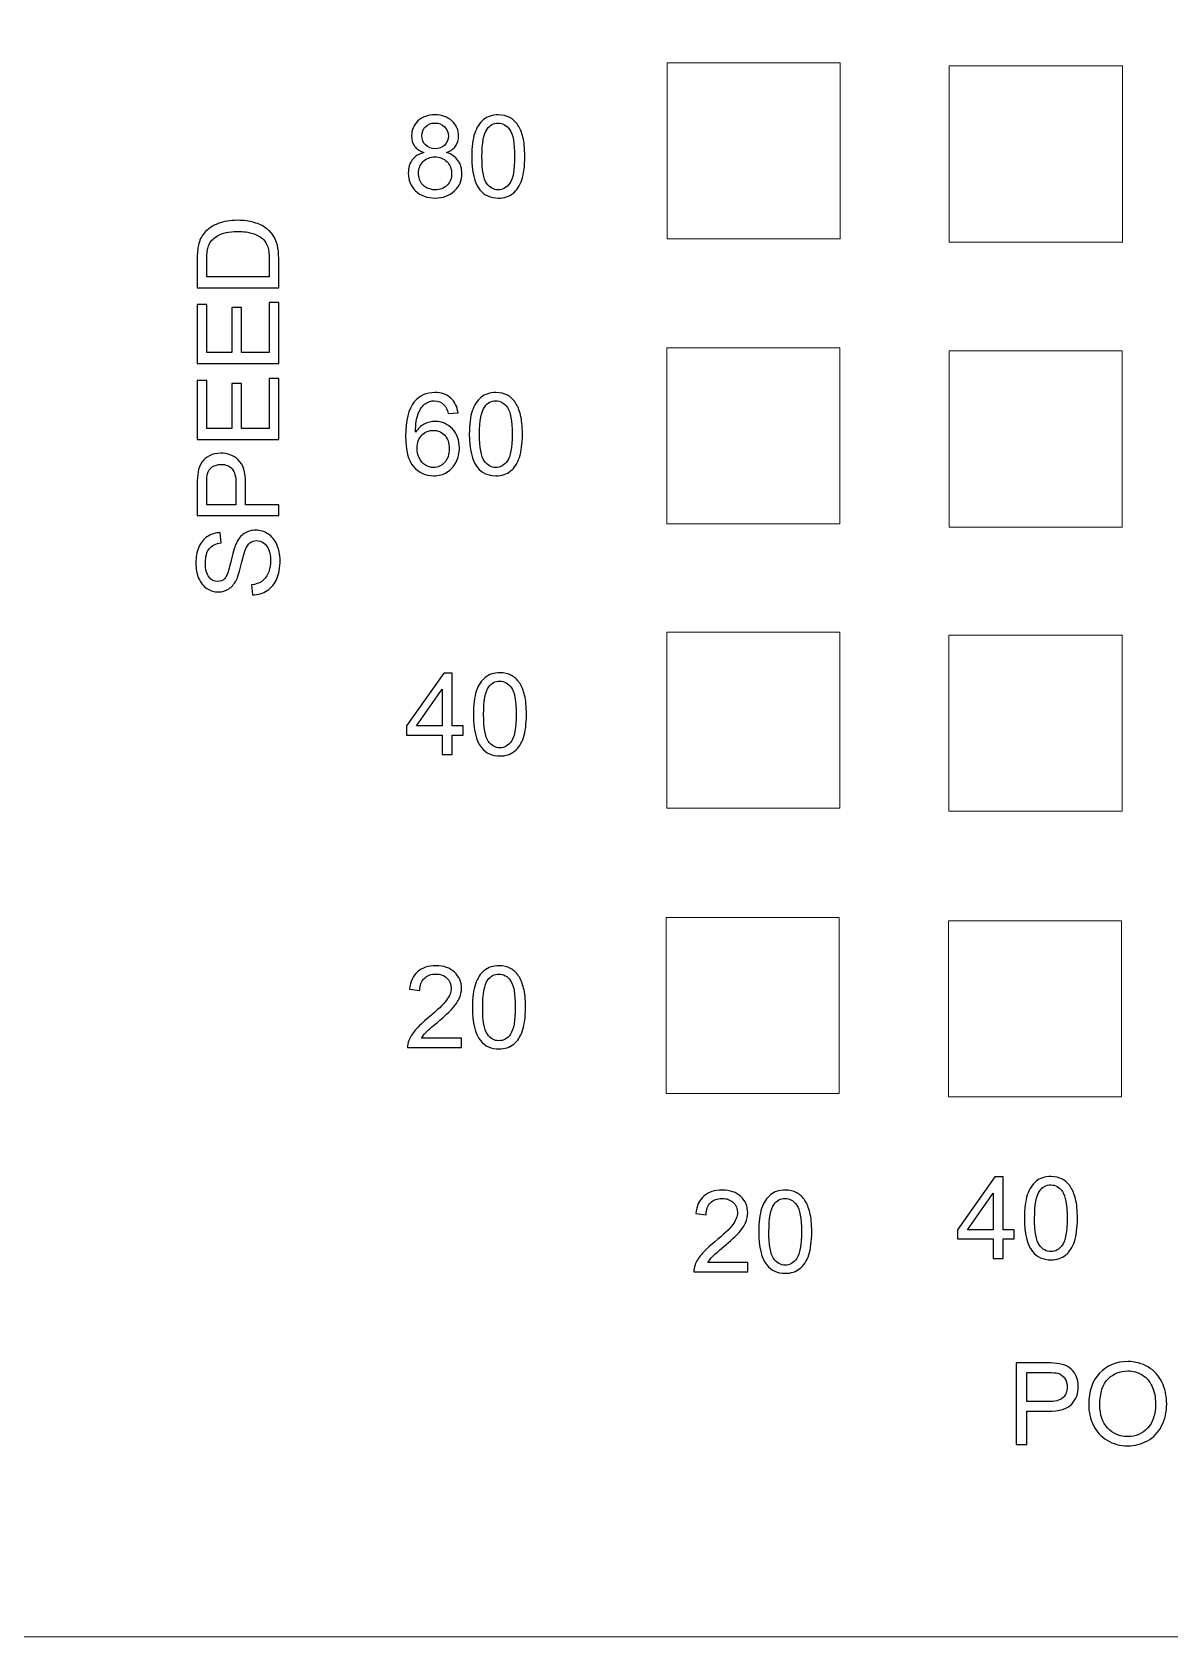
# Model space of a CAD drawing. Header units: centimetres. Extents: x -5.3 to 8.7, y 2.6 to 13.2.
# Drawn here: x 1.63 to 5.51, y 2.65 to 8.12 of the extents above; entities that cross this region are included whole.
import ezdxf

# ---------------------------------------------------------------- set-up
doc = ezdxf.new("R2010")
doc.units = ezdxf.units.CM
doc.header["$MEASUREMENT"] = 0
doc.layers.add('Layer 1', color=7, linetype='Continuous')

msp = doc.modelspace()

# ---------------------------------------------------------------- linework, layer by layer
at = {"layer": 'Layer 1', "color": 250, "lineweight": 9}
for points in [[(-5.3368, 2.64968), (8.73188, 2.64968), (8.73188, 13.15154), (-5.3368, 13.15154), (-5.3368, 2.64968)], [(3.79094, 7.41504), (4.3809, 7.41504), (4.3809, 8.01504), (3.79094, 8.01504), (3.79094, 7.41504)], [(3.79094, 7.41504), (4.3809, 7.41504), (4.3809, 8.01504), (3.79094, 8.01504), (3.79094, 7.41504)], [(4.75323, 7.40454), (5.34319, 7.40454), (5.34319, 8.00454), (4.75323, 8.00454), (4.75323, 7.40454)], [(3.79051, 6.44352), (4.38047, 6.44352), (4.38047, 7.04352), (3.79051, 7.04352), (3.79051, 6.44352)], [(3.79051, 6.44352), (4.38047, 6.44352), (4.38047, 7.04352), (3.79051, 7.04352), (3.79051, 6.44352)], [(4.7528, 6.43302), (5.34276, 6.43302), (5.34276, 7.03302), (4.7528, 7.03302), (4.7528, 6.43302)], [(3.7898, 5.47444), (4.37976, 5.47444), (4.37976, 6.07444), (3.7898, 6.07444), (3.7898, 5.47444)], [(3.7898, 5.47444), (4.37976, 5.47444), (4.37976, 6.07444), (3.7898, 6.07444), (3.7898, 5.47444)], [(4.75209, 5.46394), (5.34205, 5.46394), (5.34205, 6.06394), (4.75209, 6.06394), (4.75209, 5.46394)], [(3.78782, 4.50151), (4.37778, 4.50151), (4.37778, 5.10151), (3.78782, 5.10151), (3.78782, 4.50151)], [(3.78782, 4.50151), (4.37778, 4.50151), (4.37778, 5.10151), (3.78782, 5.10151), (3.78782, 4.50151)], [(4.75011, 4.49101), (5.34007, 4.49101), (5.34007, 5.09101), (4.75011, 5.09101), (4.75011, 4.49101)]]:
    msp.add_lwpolyline(points, close=True, dxfattribs=at)
at = {"layer": 'Layer 1', "color": 250}
for points, knots in [([(2.96188, 7.70956), (2.94772, 7.71474), (2.93724, 7.72217), (2.93038, 7.73175), (2.92359, 7.74138), (2.92016, 7.7529), (2.92016, 7.76628), (2.92016, 7.78653), (2.92741, 7.80347), (2.9419, 7.81725), (2.95645, 7.83102), (2.97572, 7.83795), (2.99985, 7.83795), (3.02403, 7.83795), (3.04357, 7.8309), (3.05831, 7.8168), (3.07306, 7.8027), (3.08043, 7.78556), (3.08043, 7.76531), (3.08043, 7.75244), (3.07707, 7.74119), (3.07034, 7.73168), (3.06362, 7.72211), (3.0534, 7.71474), (3.03962, 7.70956), (3.05663, 7.704), (3.0695, 7.69507), (3.07836, 7.68266), (3.08722, 7.6703), (3.09169, 7.65556), (3.09169, 7.63835), (3.09169, 7.61462), (3.08328, 7.5947), (3.06653, 7.57853), (3.04971, 7.56236), (3.02766, 7.55427), (3.0003, 7.55427), (2.97294, 7.55427), (2.95089, 7.56236), (2.93407, 7.57859), (2.91732, 7.59483), (2.90891, 7.61507), (2.90891, 7.63932), (2.90891, 7.65737), (2.9135, 7.6725), (2.92269, 7.68466), (2.93187, 7.69689), (2.94494, 7.70516), (2.96188, 7.70956)], [0, 0, 0, 0, 0.0625, 0.0625, 0.0625, 0.125, 0.125, 0.125, 0.1875, 0.1875, 0.1875, 0.25, 0.25, 0.25, 0.3125, 0.3125, 0.3125, 0.375, 0.375, 0.375, 0.4375, 0.4375, 0.4375, 0.5, 0.5, 0.5, 0.5625, 0.5625, 0.5625, 0.625, 0.625, 0.625, 0.6875, 0.6875, 0.6875, 0.75, 0.75, 0.75, 0.8125, 0.8125, 0.8125, 0.875, 0.875, 0.875, 0.9375, 0.9375, 0.9375, 1, 1, 1, 1]), ([(3.12513, 7.69604), (3.12513, 7.72884), (3.12849, 7.75535), (3.13522, 7.7754), (3.14201, 7.79552), (3.15203, 7.81097), (3.16536, 7.82178), (3.17862, 7.83258), (3.19537, 7.83795), (3.21555, 7.83795), (3.23042, 7.83795), (3.24349, 7.83497), (3.25481, 7.82896), (3.26606, 7.82294), (3.27537, 7.81427), (3.28262, 7.80296), (3.28986, 7.7917), (3.29555, 7.77793), (3.29969, 7.76169), (3.30389, 7.74546), (3.30596, 7.72353), (3.30596, 7.69604), (3.30596, 7.66345), (3.3026, 7.63706), (3.29594, 7.61701), (3.28928, 7.5969), (3.27925, 7.58144), (3.26593, 7.57057), (3.25267, 7.55971), (3.23585, 7.55427), (3.21555, 7.55427), (3.18884, 7.55427), (3.16782, 7.56378), (3.15255, 7.58286), (3.13425, 7.60614), (3.12513, 7.64385), (3.12513, 7.69604)], [0, 0, 0, 0, 0.0833333, 0.0833333, 0.0833333, 0.1666667, 0.1666667, 0.1666667, 0.25, 0.25, 0.25, 0.3333333, 0.3333333, 0.3333333, 0.4166667, 0.4166667, 0.4166667, 0.5, 0.5, 0.5, 0.5833333, 0.5833333, 0.5833333, 0.6666667, 0.6666667, 0.6666667, 0.75, 0.75, 0.75, 0.8333333, 0.8333333, 0.8333333, 0.9166667, 0.9166667, 0.9166667, 1, 1, 1, 1]), ([(2.95509, 7.76751), (2.95509, 7.75432), (2.95929, 7.74358), (2.96764, 7.73524), (2.97604, 7.7269), (2.98704, 7.72269), (3.00069, 7.72269), (3.01395, 7.72269), (3.02468, 7.72683), (3.03302, 7.73511), (3.04137, 7.74339), (3.04551, 7.75354), (3.04551, 7.76557), (3.04551, 7.77812), (3.04124, 7.78866), (3.03264, 7.7972), (3.0241, 7.80574), (3.0133, 7.81), (3.0003, 7.81), (2.98717, 7.81), (2.97637, 7.8058), (2.96783, 7.79746), (2.95936, 7.78911), (2.95509, 7.77915), (2.95509, 7.76751)], [0, 0, 0, 0, 0.125, 0.125, 0.125, 0.25, 0.25, 0.25, 0.375, 0.375, 0.375, 0.5, 0.5, 0.5, 0.625, 0.625, 0.625, 0.75, 0.75, 0.75, 0.875, 0.875, 0.875, 1, 1, 1, 1]), ([(3.16005, 7.69592), (3.16005, 7.65019), (3.16536, 7.61979), (3.17603, 7.60479), (3.1867, 7.58972), (3.19989, 7.58221), (3.21555, 7.58221), (3.2312, 7.58221), (3.24439, 7.58978), (3.25506, 7.60485), (3.26574, 7.61998), (3.27104, 7.65032), (3.27104, 7.69592), (3.27104, 7.74164), (3.26574, 7.77204), (3.25506, 7.78704), (3.24446, 7.80211), (3.23113, 7.80962), (3.21516, 7.80962), (3.19951, 7.80962), (3.18696, 7.80296), (3.17758, 7.7897), (3.16587, 7.77282), (3.16005, 7.74151), (3.16005, 7.69592)], [0, 0, 0, 0, 0.125, 0.125, 0.125, 0.25, 0.25, 0.25, 0.375, 0.375, 0.375, 0.5, 0.5, 0.5, 0.625, 0.625, 0.625, 0.75, 0.75, 0.75, 0.875, 0.875, 0.875, 1, 1, 1, 1]), ([(2.94384, 7.63906), (2.94384, 7.6293), (2.9461, 7.61992), (2.95063, 7.6108), (2.95515, 7.60175), (2.96201, 7.5947), (2.97119, 7.58972), (2.98031, 7.58474), (2.99014, 7.58221), (3.00056, 7.58221), (3.01699, 7.58221), (3.03044, 7.58745), (3.04098, 7.59793), (3.05152, 7.60841), (3.05676, 7.62173), (3.05676, 7.6379), (3.05676, 7.65433), (3.05133, 7.66791), (3.04053, 7.67865), (3.02966, 7.68938), (3.01595, 7.69475), (2.99946, 7.69475), (2.98329, 7.69475), (2.97003, 7.68945), (2.95955, 7.67884), (2.94907, 7.66823), (2.94384, 7.65497), (2.94384, 7.63906)], [0, 0, 0, 0, 0.1111111, 0.1111111, 0.1111111, 0.2222222, 0.2222222, 0.2222222, 0.3333333, 0.3333333, 0.3333333, 0.4444444, 0.4444444, 0.4444444, 0.5555556, 0.5555556, 0.5555556, 0.6666667, 0.6666667, 0.6666667, 0.7777778, 0.7777778, 0.7777778, 0.8888889, 0.8888889, 0.8888889, 1, 1, 1, 1]), ([(2.46733, 7.24878), (2.46733, 7.24878), (2.18948, 7.24878), (2.18948, 7.24878), (2.18948, 7.24878), (2.18948, 7.3445), (2.18948, 7.3445), (2.18948, 7.3661), (2.19084, 7.3826), (2.19342, 7.39398), (2.19711, 7.40989), (2.20377, 7.42347), (2.21334, 7.43473), (2.22576, 7.44941), (2.24154, 7.46034), (2.26082, 7.46758), (2.28009, 7.47489), (2.30215, 7.47851), (2.32692, 7.47851), (2.348, 7.47851), (2.36669, 7.47605), (2.38299, 7.47114), (2.39929, 7.46622), (2.41281, 7.45989), (2.42348, 7.45219), (2.43415, 7.44443), (2.44256, 7.43602), (2.44864, 7.42684), (2.45478, 7.41772), (2.45944, 7.40666), (2.46261, 7.39372), (2.46578, 7.38072), (2.46733, 7.36585), (2.46733, 7.34903), (2.46733, 7.34903), (2.46733, 7.24878), (2.46733, 7.24878)], [0, 0, 0, 0, 0.0833333, 0.0833333, 0.0833333, 0.1666667, 0.1666667, 0.1666667, 0.25, 0.25, 0.25, 0.3333333, 0.3333333, 0.3333333, 0.4166667, 0.4166667, 0.4166667, 0.5, 0.5, 0.5, 0.5833333, 0.5833333, 0.5833333, 0.6666667, 0.6666667, 0.6666667, 0.75, 0.75, 0.75, 0.8333333, 0.8333333, 0.8333333, 0.9166667, 0.9166667, 0.9166667, 1, 1, 1, 1]), ([(2.43473, 7.28565), (2.43473, 7.28565), (2.43473, 7.34489), (2.43473, 7.34489), (2.43473, 7.36319), (2.43305, 7.37755), (2.42962, 7.38796), (2.4262, 7.39838), (2.42141, 7.40666), (2.4152, 7.41287), (2.40647, 7.42153), (2.3947, 7.42832), (2.37995, 7.43317), (2.36521, 7.43802), (2.34735, 7.44048), (2.32633, 7.44048), (2.29723, 7.44048), (2.27485, 7.4357), (2.2592, 7.42619), (2.24355, 7.41668), (2.23307, 7.4051), (2.22777, 7.39146), (2.22395, 7.38163), (2.22208, 7.36578), (2.22208, 7.34392), (2.22208, 7.34392), (2.22208, 7.28565), (2.22208, 7.28565), (2.22208, 7.28565), (2.43473, 7.28565), (2.43473, 7.28565)], [0, 0, 0, 0, 0.1, 0.1, 0.1, 0.2, 0.2, 0.2, 0.3, 0.3, 0.3, 0.4, 0.4, 0.4, 0.5, 0.5, 0.5, 0.6, 0.6, 0.6, 0.7, 0.7, 0.7, 0.8, 0.8, 0.8, 0.9, 0.9, 0.9, 1, 1, 1, 1]), ([(2.46733, 6.99072), (2.46733, 6.99072), (2.18948, 6.99072), (2.18948, 6.99072), (2.18948, 6.99072), (2.18948, 7.19134), (2.18948, 7.19134), (2.18948, 7.19134), (2.22208, 7.19134), (2.22208, 7.19134), (2.22208, 7.19134), (2.22208, 7.02758), (2.22208, 7.02758), (2.22208, 7.02758), (2.30745, 7.02758), (2.30745, 7.02758), (2.30745, 7.02758), (2.30745, 7.18087), (2.30745, 7.18087), (2.30745, 7.18087), (2.34005, 7.18087), (2.34005, 7.18087), (2.34005, 7.18087), (2.34005, 7.02758), (2.34005, 7.02758), (2.34005, 7.02758), (2.43473, 7.02758), (2.43473, 7.02758), (2.43473, 7.02758), (2.43473, 7.19794), (2.43473, 7.19794), (2.43473, 7.19794), (2.46733, 7.19794), (2.46733, 7.19794), (2.46733, 7.19794), (2.46733, 6.99072), (2.46733, 6.99072)], [0, 0, 0, 0, 0.0833333, 0.0833333, 0.0833333, 0.1666667, 0.1666667, 0.1666667, 0.25, 0.25, 0.25, 0.3333333, 0.3333333, 0.3333333, 0.4166667, 0.4166667, 0.4166667, 0.5, 0.5, 0.5, 0.5833333, 0.5833333, 0.5833333, 0.6666667, 0.6666667, 0.6666667, 0.75, 0.75, 0.75, 0.8333333, 0.8333333, 0.8333333, 0.9166667, 0.9166667, 0.9166667, 1, 1, 1, 1]), ([(2.46733, 6.73188), (2.46733, 6.73188), (2.18948, 6.73188), (2.18948, 6.73188), (2.18948, 6.73188), (2.18948, 6.9325), (2.18948, 6.9325), (2.18948, 6.9325), (2.22208, 6.9325), (2.22208, 6.9325), (2.22208, 6.9325), (2.22208, 6.76874), (2.22208, 6.76874), (2.22208, 6.76874), (2.30745, 6.76874), (2.30745, 6.76874), (2.30745, 6.76874), (2.30745, 6.92203), (2.30745, 6.92203), (2.30745, 6.92203), (2.34005, 6.92203), (2.34005, 6.92203), (2.34005, 6.92203), (2.34005, 6.76874), (2.34005, 6.76874), (2.34005, 6.76874), (2.43473, 6.76874), (2.43473, 6.76874), (2.43473, 6.76874), (2.43473, 6.9391), (2.43473, 6.9391), (2.43473, 6.9391), (2.46733, 6.9391), (2.46733, 6.9391), (2.46733, 6.9391), (2.46733, 6.73188), (2.46733, 6.73188)], [0, 0, 0, 0, 0.0833333, 0.0833333, 0.0833333, 0.1666667, 0.1666667, 0.1666667, 0.25, 0.25, 0.25, 0.3333333, 0.3333333, 0.3333333, 0.4166667, 0.4166667, 0.4166667, 0.5, 0.5, 0.5, 0.5833333, 0.5833333, 0.5833333, 0.6666667, 0.6666667, 0.6666667, 0.75, 0.75, 0.75, 0.8333333, 0.8333333, 0.8333333, 0.9166667, 0.9166667, 0.9166667, 1, 1, 1, 1]), ([(3.07853, 6.82231), (3.07853, 6.82231), (3.04477, 6.81959), (3.04477, 6.81959), (3.04173, 6.83298), (3.0374, 6.84275), (3.03177, 6.84883), (3.02252, 6.85859), (3.01107, 6.86344), (2.99749, 6.86344), (2.98656, 6.86344), (2.97686, 6.86041), (2.96852, 6.85433), (2.95778, 6.8465), (2.94937, 6.83512), (2.9431, 6.82011), (2.93689, 6.80504), (2.93366, 6.78363), (2.9334, 6.75589), (2.94161, 6.76837), (2.9517, 6.77768), (2.9636, 6.7837), (2.9755, 6.78978), (2.98792, 6.79282), (3.00098, 6.79282), (3.02375, 6.79282), (3.04315, 6.78441), (3.05919, 6.76766), (3.07517, 6.75091), (3.08319, 6.72931), (3.08319, 6.70272), (3.08319, 6.68526), (3.07944, 6.66909), (3.07193, 6.65409), (3.06437, 6.63908), (3.05408, 6.62763), (3.04089, 6.61968), (3.02776, 6.61172), (3.01282, 6.60771), (2.99613, 6.60771), (2.96774, 6.60771), (2.94452, 6.61819), (2.92654, 6.63908), (2.90863, 6.65997), (2.89964, 6.69444), (2.89964, 6.74243), (2.89964, 6.79612), (2.9096, 6.83518), (2.92945, 6.85956), (2.94679, 6.88078), (2.97013, 6.89139), (2.99956, 6.89139), (3.02142, 6.89139), (3.0394, 6.88524), (3.05337, 6.87302), (3.06734, 6.86079), (3.07575, 6.84391), (3.07853, 6.82231)], [0, 0, 0, 0, 0.0526316, 0.0526316, 0.0526316, 0.1052632, 0.1052632, 0.1052632, 0.1578947, 0.1578947, 0.1578947, 0.2105263, 0.2105263, 0.2105263, 0.2631579, 0.2631579, 0.2631579, 0.3157895, 0.3157895, 0.3157895, 0.3684211, 0.3684211, 0.3684211, 0.4210526, 0.4210526, 0.4210526, 0.4736842, 0.4736842, 0.4736842, 0.5263158, 0.5263158, 0.5263158, 0.5789474, 0.5789474, 0.5789474, 0.6315789, 0.6315789, 0.6315789, 0.6842105, 0.6842105, 0.6842105, 0.7368421, 0.7368421, 0.7368421, 0.7894737, 0.7894737, 0.7894737, 0.8421053, 0.8421053, 0.8421053, 0.8947368, 0.8947368, 0.8947368, 0.9473684, 0.9473684, 0.9473684, 1, 1, 1, 1]), ([(3.11702, 6.74948), (3.11702, 6.78228), (3.12038, 6.80879), (3.12711, 6.82884), (3.1339, 6.84896), (3.14392, 6.86441), (3.15725, 6.87522), (3.17051, 6.88602), (3.18726, 6.89139), (3.20744, 6.89139), (3.22231, 6.89139), (3.23538, 6.88841), (3.2467, 6.8824), (3.25795, 6.87638), (3.26726, 6.86771), (3.27451, 6.8564), (3.28175, 6.84514), (3.28744, 6.83137), (3.29158, 6.81513), (3.29578, 6.7989), (3.29785, 6.77697), (3.29785, 6.74948), (3.29785, 6.71689), (3.29449, 6.6905), (3.28783, 6.67045), (3.28117, 6.65034), (3.27114, 6.63488), (3.25782, 6.62401), (3.24456, 6.61315), (3.22774, 6.60771), (3.20744, 6.60771), (3.18073, 6.60771), (3.15971, 6.61722), (3.14444, 6.6363), (3.12614, 6.65958), (3.11702, 6.69729), (3.11702, 6.74948)], [0, 0, 0, 0, 0.0833333, 0.0833333, 0.0833333, 0.1666667, 0.1666667, 0.1666667, 0.25, 0.25, 0.25, 0.3333333, 0.3333333, 0.3333333, 0.4166667, 0.4166667, 0.4166667, 0.5, 0.5, 0.5, 0.5833333, 0.5833333, 0.5833333, 0.6666667, 0.6666667, 0.6666667, 0.75, 0.75, 0.75, 0.8333333, 0.8333333, 0.8333333, 0.9166667, 0.9166667, 0.9166667, 1, 1, 1, 1]), ([(3.15194, 6.74936), (3.15194, 6.70363), (3.15725, 6.67323), (3.16792, 6.65823), (3.17859, 6.64316), (3.19178, 6.63565), (3.20744, 6.63565), (3.22309, 6.63565), (3.23628, 6.64322), (3.24695, 6.65829), (3.25763, 6.67342), (3.26293, 6.70376), (3.26293, 6.74936), (3.26293, 6.79508), (3.25763, 6.82548), (3.24695, 6.84048), (3.23635, 6.85555), (3.22302, 6.86306), (3.20705, 6.86306), (3.1914, 6.86306), (3.17885, 6.8564), (3.16947, 6.84314), (3.15776, 6.82626), (3.15194, 6.79495), (3.15194, 6.74936)], [0, 0, 0, 0, 0.125, 0.125, 0.125, 0.25, 0.25, 0.25, 0.375, 0.375, 0.375, 0.5, 0.5, 0.5, 0.625, 0.625, 0.625, 0.75, 0.75, 0.75, 0.875, 0.875, 0.875, 1, 1, 1, 1]), ([(2.93883, 6.7024), (2.93883, 6.69063), (2.94135, 6.67938), (2.94633, 6.66864), (2.95131, 6.6579), (2.9583, 6.64975), (2.96716, 6.64413), (2.97608, 6.6385), (2.98553, 6.63565), (2.99555, 6.63565), (3.0101, 6.63565), (3.02252, 6.64147), (3.03281, 6.65312), (3.04309, 6.66476), (3.04826, 6.68054), (3.04826, 6.70052), (3.04826, 6.71973), (3.04315, 6.73487), (3.033, 6.74593), (3.02285, 6.75699), (3.00991, 6.76255), (2.99419, 6.76255), (2.9788, 6.76255), (2.96567, 6.75699), (2.95493, 6.74593), (2.9442, 6.73487), (2.93883, 6.72038), (2.93883, 6.7024)], [0, 0, 0, 0, 0.1111111, 0.1111111, 0.1111111, 0.2222222, 0.2222222, 0.2222222, 0.3333333, 0.3333333, 0.3333333, 0.4444444, 0.4444444, 0.4444444, 0.5555556, 0.5555556, 0.5555556, 0.6666667, 0.6666667, 0.6666667, 0.7777778, 0.7777778, 0.7777778, 0.8888889, 0.8888889, 0.8888889, 1, 1, 1, 1]), ([(2.46733, 6.47226), (2.46733, 6.47226), (2.18948, 6.47226), (2.18948, 6.47226), (2.18948, 6.47226), (2.18948, 6.57717), (2.18948, 6.57717), (2.18948, 6.5956), (2.19038, 6.6097), (2.19213, 6.61946), (2.19439, 6.63311), (2.19873, 6.64456), (2.20507, 6.65381), (2.21147, 6.66306), (2.22039, 6.67049), (2.23184, 6.67612), (2.24329, 6.68175), (2.2559, 6.68453), (2.26968, 6.68453), (2.29322, 6.68453), (2.31321, 6.67703), (2.3295, 6.66196), (2.34587, 6.64695), (2.35402, 6.61972), (2.35402, 6.5804), (2.35402, 6.5804), (2.35402, 6.50913), (2.35402, 6.50913), (2.35402, 6.50913), (2.46733, 6.50913), (2.46733, 6.50913), (2.46733, 6.50913), (2.46733, 6.47226), (2.46733, 6.47226)], [0, 0, 0, 0, 0.0909091, 0.0909091, 0.0909091, 0.1818182, 0.1818182, 0.1818182, 0.2727273, 0.2727273, 0.2727273, 0.3636364, 0.3636364, 0.3636364, 0.4545455, 0.4545455, 0.4545455, 0.5454545, 0.5454545, 0.5454545, 0.6363636, 0.6363636, 0.6363636, 0.7272727, 0.7272727, 0.7272727, 0.8181818, 0.8181818, 0.8181818, 0.9090909, 0.9090909, 0.9090909, 1, 1, 1, 1]), ([(2.32142, 6.50913), (2.32142, 6.50913), (2.32142, 6.58092), (2.32142, 6.58092), (2.32142, 6.60472), (2.31702, 6.62153), (2.30816, 6.63156), (2.2993, 6.64152), (2.28688, 6.6465), (2.27078, 6.6465), (2.2592, 6.6465), (2.24924, 6.64359), (2.24096, 6.6377), (2.23268, 6.63182), (2.22719, 6.62406), (2.22453, 6.61448), (2.22292, 6.60828), (2.22208, 6.59683), (2.22208, 6.58021), (2.22208, 6.58021), (2.22208, 6.50913), (2.22208, 6.50913), (2.22208, 6.50913), (2.32142, 6.50913), (2.32142, 6.50913)], [0, 0, 0, 0, 0.125, 0.125, 0.125, 0.25, 0.25, 0.25, 0.375, 0.375, 0.375, 0.5, 0.5, 0.5, 0.625, 0.625, 0.625, 0.75, 0.75, 0.75, 0.875, 0.875, 0.875, 1, 1, 1, 1]), ([(2.37808, 6.20139), (2.37808, 6.20139), (2.37497, 6.23593), (2.37497, 6.23593), (2.38894, 6.23755), (2.40039, 6.24136), (2.40938, 6.24738), (2.41831, 6.25339), (2.42555, 6.2627), (2.43111, 6.27532), (2.43661, 6.28793), (2.43939, 6.30216), (2.43939, 6.31794), (2.43939, 6.33197), (2.43732, 6.34433), (2.43312, 6.35506), (2.42891, 6.3658), (2.42316, 6.37375), (2.41585, 6.37899), (2.40854, 6.38423), (2.40065, 6.38688), (2.39205, 6.38688), (2.38338, 6.38688), (2.37581, 6.38436), (2.36928, 6.37932), (2.36281, 6.37427), (2.35738, 6.36593), (2.35292, 6.35429), (2.35007, 6.34685), (2.34554, 6.33036), (2.3394, 6.30481), (2.33326, 6.27926), (2.3275, 6.26141), (2.32207, 6.25119), (2.31508, 6.23793), (2.30648, 6.2281), (2.29613, 6.22163), (2.28585, 6.2151), (2.27427, 6.21187), (2.26153, 6.21187), (2.24743, 6.21187), (2.2343, 6.21588), (2.22214, 6.22383), (2.20992, 6.23179), (2.20067, 6.24337), (2.19433, 6.25869), (2.18799, 6.27396), (2.18482, 6.29097), (2.18482, 6.30966), (2.18482, 6.33023), (2.18812, 6.3484), (2.19478, 6.36412), (2.20138, 6.37983), (2.21115, 6.39193), (2.22408, 6.4004), (2.23695, 6.40887), (2.25157, 6.4134), (2.26787, 6.41405), (2.26787, 6.41405), (2.27058, 6.37873), (2.27058, 6.37873), (2.25306, 6.37686), (2.2398, 6.37046), (2.23087, 6.35953), (2.22188, 6.34859), (2.21742, 6.33243), (2.21742, 6.31108), (2.21742, 6.28883), (2.22149, 6.2726), (2.22964, 6.26245), (2.23779, 6.25229), (2.24762, 6.24718), (2.25914, 6.24718), (2.2691, 6.24718), (2.27731, 6.2508), (2.28378, 6.25798), (2.29018, 6.2651), (2.29684, 6.28353), (2.30357, 6.31341), (2.31036, 6.34329), (2.31625, 6.36379), (2.32129, 6.37492), (2.32873, 6.39102), (2.33811, 6.40299), (2.34955, 6.41068), (2.36094, 6.41838), (2.37407, 6.4222), (2.38894, 6.4222), (2.40375, 6.4222), (2.41759, 6.41799), (2.43066, 6.40952), (2.44372, 6.40105), (2.45388, 6.38895), (2.46112, 6.37311), (2.46836, 6.35726), (2.47199, 6.33948), (2.47199, 6.31962), (2.47199, 6.29453), (2.4683, 6.27351), (2.46099, 6.25656), (2.45368, 6.23955), (2.44269, 6.22629), (2.42794, 6.21665), (2.41326, 6.20695), (2.39664, 6.20191), (2.37808, 6.20139)], [0, 0, 0, 0, 0.0285714, 0.0285714, 0.0285714, 0.0571429, 0.0571429, 0.0571429, 0.0857143, 0.0857143, 0.0857143, 0.1142857, 0.1142857, 0.1142857, 0.1428571, 0.1428571, 0.1428571, 0.1714286, 0.1714286, 0.1714286, 0.2, 0.2, 0.2, 0.2285714, 0.2285714, 0.2285714, 0.2571429, 0.2571429, 0.2571429, 0.2857143, 0.2857143, 0.2857143, 0.3142857, 0.3142857, 0.3142857, 0.3428571, 0.3428571, 0.3428571, 0.3714286, 0.3714286, 0.3714286, 0.4, 0.4, 0.4, 0.4285714, 0.4285714, 0.4285714, 0.4571429, 0.4571429, 0.4571429, 0.4857143, 0.4857143, 0.4857143, 0.5142857, 0.5142857, 0.5142857, 0.5428571, 0.5428571, 0.5428571, 0.5714286, 0.5714286, 0.5714286, 0.6, 0.6, 0.6, 0.6285714, 0.6285714, 0.6285714, 0.6571429, 0.6571429, 0.6571429, 0.6857143, 0.6857143, 0.6857143, 0.7142857, 0.7142857, 0.7142857, 0.7428571, 0.7428571, 0.7428571, 0.7714286, 0.7714286, 0.7714286, 0.8, 0.8, 0.8, 0.8285714, 0.8285714, 0.8285714, 0.8571429, 0.8571429, 0.8571429, 0.8857143, 0.8857143, 0.8857143, 0.9142857, 0.9142857, 0.9142857, 0.9428571, 0.9428571, 0.9428571, 0.9714286, 0.9714286, 0.9714286, 1, 1, 1, 1]), ([(3.02396, 5.65714), (3.02396, 5.65714), (3.02396, 5.7235), (3.02396, 5.7235), (3.02396, 5.7235), (2.90328, 5.7235), (2.90328, 5.7235), (2.90328, 5.7235), (2.90328, 5.75493), (2.90328, 5.75493), (2.90328, 5.75493), (3.03017, 5.93499), (3.03017, 5.93499), (3.03017, 5.93499), (3.05811, 5.93499), (3.05811, 5.93499), (3.05811, 5.93499), (3.05811, 5.75493), (3.05811, 5.75493), (3.05811, 5.75493), (3.09575, 5.75493), (3.09575, 5.75493), (3.09575, 5.75493), (3.09575, 5.7235), (3.09575, 5.7235), (3.09575, 5.7235), (3.05811, 5.7235), (3.05811, 5.7235), (3.05811, 5.7235), (3.05811, 5.65714), (3.05811, 5.65714), (3.05811, 5.65714), (3.02396, 5.65714), (3.02396, 5.65714)], [0, 0, 0, 0, 0.0909091, 0.0909091, 0.0909091, 0.1818182, 0.1818182, 0.1818182, 0.2727273, 0.2727273, 0.2727273, 0.3636364, 0.3636364, 0.3636364, 0.4545455, 0.4545455, 0.4545455, 0.5454545, 0.5454545, 0.5454545, 0.6363636, 0.6363636, 0.6363636, 0.7272727, 0.7272727, 0.7272727, 0.8181818, 0.8181818, 0.8181818, 0.9090909, 0.9090909, 0.9090909, 1, 1, 1, 1]), ([(3.13075, 5.79425), (3.13075, 5.82705), (3.13411, 5.85356), (3.14084, 5.87361), (3.14763, 5.89373), (3.15765, 5.90918), (3.17098, 5.91999), (3.18424, 5.93079), (3.20099, 5.93616), (3.22117, 5.93616), (3.23604, 5.93616), (3.24911, 5.93318), (3.26043, 5.92717), (3.27168, 5.92115), (3.28099, 5.91248), (3.28824, 5.90117), (3.29548, 5.88991), (3.30117, 5.87614), (3.30531, 5.8599), (3.30951, 5.84367), (3.31158, 5.82174), (3.31158, 5.79425), (3.31158, 5.76166), (3.30822, 5.73527), (3.30156, 5.71522), (3.2949, 5.69511), (3.28487, 5.67965), (3.27155, 5.66878), (3.25829, 5.65792), (3.24147, 5.65248), (3.22117, 5.65248), (3.19446, 5.65248), (3.17344, 5.66199), (3.15817, 5.68107), (3.13987, 5.70435), (3.13075, 5.74206), (3.13075, 5.79425)], [0, 0, 0, 0, 0.0833333, 0.0833333, 0.0833333, 0.1666667, 0.1666667, 0.1666667, 0.25, 0.25, 0.25, 0.3333333, 0.3333333, 0.3333333, 0.4166667, 0.4166667, 0.4166667, 0.5, 0.5, 0.5, 0.5833333, 0.5833333, 0.5833333, 0.6666667, 0.6666667, 0.6666667, 0.75, 0.75, 0.75, 0.8333333, 0.8333333, 0.8333333, 0.9166667, 0.9166667, 0.9166667, 1, 1, 1, 1]), ([(3.02396, 5.75493), (3.02396, 5.75493), (3.02396, 5.87989), (3.02396, 5.87989), (3.02396, 5.87989), (2.93684, 5.75493), (2.93684, 5.75493), (2.93684, 5.75493), (3.02396, 5.75493), (3.02396, 5.75493)], [0, 0, 0, 0, 0.3333333, 0.3333333, 0.3333333, 0.6666667, 0.6666667, 0.6666667, 1, 1, 1, 1]), ([(3.16567, 5.79413), (3.16567, 5.7484), (3.17098, 5.718), (3.18165, 5.703), (3.19232, 5.68793), (3.20551, 5.68042), (3.22117, 5.68042), (3.23682, 5.68042), (3.25001, 5.68799), (3.26068, 5.70306), (3.27136, 5.71819), (3.27666, 5.74853), (3.27666, 5.79413), (3.27666, 5.83985), (3.27136, 5.87025), (3.26068, 5.88525), (3.25008, 5.90032), (3.23675, 5.90783), (3.22078, 5.90783), (3.20513, 5.90783), (3.19258, 5.90117), (3.1832, 5.88791), (3.17149, 5.87103), (3.16567, 5.83972), (3.16567, 5.79413)], [0, 0, 0, 0, 0.125, 0.125, 0.125, 0.25, 0.25, 0.25, 0.375, 0.375, 0.375, 0.5, 0.5, 0.5, 0.625, 0.625, 0.625, 0.75, 0.75, 0.75, 0.875, 0.875, 0.875, 1, 1, 1, 1]), ([(3.09064, 4.69108), (3.09064, 4.69108), (3.09064, 4.65848), (3.09064, 4.65848), (3.09064, 4.65848), (2.9067, 4.65848), (2.9067, 4.65848), (2.90645, 4.66669), (2.9078, 4.67458), (2.91071, 4.68222), (2.91544, 4.6947), (2.923, 4.70705), (2.93342, 4.71915), (2.94383, 4.73124), (2.9587, 4.74521), (2.97804, 4.76106), (3.00812, 4.78583), (3.02855, 4.80543), (3.03923, 4.81991), (3.04996, 4.8344), (3.05533, 4.84811), (3.05533, 4.86105), (3.05533, 4.87456), (3.05048, 4.88595), (3.04078, 4.89526), (3.03108, 4.90451), (3.0184, 4.90917), (3.00281, 4.90917), (2.98632, 4.90917), (2.97313, 4.90425), (2.96323, 4.89442), (2.95334, 4.88465), (2.94836, 4.87107), (2.94823, 4.85367), (2.94823, 4.85367), (2.9133, 4.85717), (2.9133, 4.85717), (2.91569, 4.8833), (2.92475, 4.90322), (2.9404, 4.91693), (2.95612, 4.93064), (2.97714, 4.9375), (3.00359, 4.9375), (3.03024, 4.9375), (3.05139, 4.93012), (3.06691, 4.91531), (3.08249, 4.9005), (3.09026, 4.88213), (3.09026, 4.86027), (3.09026, 4.84915), (3.08799, 4.83822), (3.0834, 4.82748), (3.07887, 4.81668), (3.07131, 4.80536), (3.06076, 4.79346), (3.05016, 4.78162), (3.03263, 4.76526), (3.00818, 4.74456), (2.98768, 4.72736), (2.97448, 4.71572), (2.96866, 4.70957), (2.96284, 4.70343), (2.95806, 4.69729), (2.95424, 4.69108), (2.95424, 4.69108), (3.09064, 4.69108), (3.09064, 4.69108)], [0, 0, 0, 0, 0.0454545, 0.0454545, 0.0454545, 0.0909091, 0.0909091, 0.0909091, 0.1363636, 0.1363636, 0.1363636, 0.1818182, 0.1818182, 0.1818182, 0.2272727, 0.2272727, 0.2272727, 0.2727273, 0.2727273, 0.2727273, 0.3181818, 0.3181818, 0.3181818, 0.3636364, 0.3636364, 0.3636364, 0.4090909, 0.4090909, 0.4090909, 0.4545455, 0.4545455, 0.4545455, 0.5, 0.5, 0.5, 0.5454545, 0.5454545, 0.5454545, 0.5909091, 0.5909091, 0.5909091, 0.6363636, 0.6363636, 0.6363636, 0.6818182, 0.6818182, 0.6818182, 0.7272727, 0.7272727, 0.7272727, 0.7727273, 0.7727273, 0.7727273, 0.8181818, 0.8181818, 0.8181818, 0.8636364, 0.8636364, 0.8636364, 0.9090909, 0.9090909, 0.9090909, 0.9545455, 0.9545455, 0.9545455, 1, 1, 1, 1]), ([(3.12758, 4.79559), (3.12758, 4.82839), (3.13094, 4.8549), (3.13767, 4.87495), (3.14446, 4.89507), (3.15448, 4.91052), (3.16781, 4.92133), (3.18107, 4.93213), (3.19782, 4.9375), (3.218, 4.9375), (3.23287, 4.9375), (3.24594, 4.93452), (3.25726, 4.92851), (3.26851, 4.92249), (3.27782, 4.91382), (3.28507, 4.90251), (3.29231, 4.89125), (3.298, 4.87748), (3.30214, 4.86124), (3.30634, 4.84501), (3.30841, 4.82308), (3.30841, 4.79559), (3.30841, 4.763), (3.30505, 4.73661), (3.29839, 4.71656), (3.29173, 4.69645), (3.2817, 4.68099), (3.26838, 4.67012), (3.25512, 4.65926), (3.2383, 4.65382), (3.218, 4.65382), (3.19129, 4.65382), (3.17027, 4.66333), (3.155, 4.68241), (3.1367, 4.70569), (3.12758, 4.7434), (3.12758, 4.79559)], [0, 0, 0, 0, 0.0833333, 0.0833333, 0.0833333, 0.1666667, 0.1666667, 0.1666667, 0.25, 0.25, 0.25, 0.3333333, 0.3333333, 0.3333333, 0.4166667, 0.4166667, 0.4166667, 0.5, 0.5, 0.5, 0.5833333, 0.5833333, 0.5833333, 0.6666667, 0.6666667, 0.6666667, 0.75, 0.75, 0.75, 0.8333333, 0.8333333, 0.8333333, 0.9166667, 0.9166667, 0.9166667, 1, 1, 1, 1]), ([(3.1625, 4.79547), (3.1625, 4.74974), (3.16781, 4.71934), (3.17848, 4.70434), (3.18915, 4.68927), (3.20234, 4.68176), (3.218, 4.68176), (3.23365, 4.68176), (3.24684, 4.68933), (3.25751, 4.7044), (3.26819, 4.71953), (3.27349, 4.74987), (3.27349, 4.79547), (3.27349, 4.84119), (3.26819, 4.87159), (3.25751, 4.88659), (3.24691, 4.90166), (3.23358, 4.90917), (3.21761, 4.90917), (3.20196, 4.90917), (3.18941, 4.90251), (3.18003, 4.88925), (3.16832, 4.87237), (3.1625, 4.84106), (3.1625, 4.79547)], [0, 0, 0, 0, 0.125, 0.125, 0.125, 0.25, 0.25, 0.25, 0.375, 0.375, 0.375, 0.5, 0.5, 0.5, 0.625, 0.625, 0.625, 0.75, 0.75, 0.75, 0.875, 0.875, 0.875, 1, 1, 1, 1]), ([(4.90215, 3.93976), (4.90215, 3.93976), (4.90215, 4.00612), (4.90215, 4.00612), (4.90215, 4.00612), (4.78147, 4.00612), (4.78147, 4.00612), (4.78147, 4.00612), (4.78147, 4.03755), (4.78147, 4.03755), (4.78147, 4.03755), (4.90836, 4.21761), (4.90836, 4.21761), (4.90836, 4.21761), (4.9363, 4.21761), (4.9363, 4.21761), (4.9363, 4.21761), (4.9363, 4.03755), (4.9363, 4.03755), (4.9363, 4.03755), (4.97394, 4.03755), (4.97394, 4.03755), (4.97394, 4.03755), (4.97394, 4.00612), (4.97394, 4.00612), (4.97394, 4.00612), (4.9363, 4.00612), (4.9363, 4.00612), (4.9363, 4.00612), (4.9363, 3.93976), (4.9363, 3.93976), (4.9363, 3.93976), (4.90215, 3.93976), (4.90215, 3.93976)], [0, 0, 0, 0, 0.0909091, 0.0909091, 0.0909091, 0.1818182, 0.1818182, 0.1818182, 0.2727273, 0.2727273, 0.2727273, 0.3636364, 0.3636364, 0.3636364, 0.4545455, 0.4545455, 0.4545455, 0.5454545, 0.5454545, 0.5454545, 0.6363636, 0.6363636, 0.6363636, 0.7272727, 0.7272727, 0.7272727, 0.8181818, 0.8181818, 0.8181818, 0.9090909, 0.9090909, 0.9090909, 1, 1, 1, 1]), ([(5.00894, 4.07687), (5.00894, 4.10967), (5.0123, 4.13618), (5.01903, 4.15623), (5.02582, 4.17635), (5.03584, 4.1918), (5.04917, 4.20261), (5.06243, 4.21341), (5.07918, 4.21878), (5.09936, 4.21878), (5.11423, 4.21878), (5.1273, 4.2158), (5.13862, 4.20979), (5.14987, 4.20377), (5.15918, 4.1951), (5.16643, 4.18379), (5.17367, 4.17253), (5.17936, 4.15876), (5.1835, 4.14252), (5.1877, 4.12629), (5.18977, 4.10436), (5.18977, 4.07687), (5.18977, 4.04428), (5.18641, 4.01789), (5.17975, 3.99784), (5.17309, 3.97773), (5.16306, 3.96227), (5.14974, 3.9514), (5.13648, 3.94054), (5.11966, 3.9351), (5.09936, 3.9351), (5.07265, 3.9351), (5.05163, 3.94461), (5.03636, 3.96369), (5.01806, 3.98697), (5.00894, 4.02468), (5.00894, 4.07687)], [0, 0, 0, 0, 0.0833333, 0.0833333, 0.0833333, 0.1666667, 0.1666667, 0.1666667, 0.25, 0.25, 0.25, 0.3333333, 0.3333333, 0.3333333, 0.4166667, 0.4166667, 0.4166667, 0.5, 0.5, 0.5, 0.5833333, 0.5833333, 0.5833333, 0.6666667, 0.6666667, 0.6666667, 0.75, 0.75, 0.75, 0.8333333, 0.8333333, 0.8333333, 0.9166667, 0.9166667, 0.9166667, 1, 1, 1, 1]), ([(4.0664, 3.9263), (4.0664, 3.9263), (4.0664, 3.8937), (4.0664, 3.8937), (4.0664, 3.8937), (3.88246, 3.8937), (3.88246, 3.8937), (3.88221, 3.90191), (3.88356, 3.9098), (3.88647, 3.91744), (3.8912, 3.92992), (3.89876, 3.94227), (3.90918, 3.95437), (3.91959, 3.96646), (3.93446, 3.98043), (3.9538, 3.99628), (3.98388, 4.02105), (4.00431, 4.04065), (4.01499, 4.05513), (4.02572, 4.06962), (4.03109, 4.08333), (4.03109, 4.09627), (4.03109, 4.10978), (4.02624, 4.12117), (4.01654, 4.13048), (4.00684, 4.13973), (3.99416, 4.14439), (3.97857, 4.14439), (3.96208, 4.14439), (3.94889, 4.13947), (3.93899, 4.12964), (3.9291, 4.11987), (3.92412, 4.10629), (3.92399, 4.08889), (3.92399, 4.08889), (3.88906, 4.09239), (3.88906, 4.09239), (3.89145, 4.11852), (3.90051, 4.13844), (3.91616, 4.15215), (3.93188, 4.16586), (3.9529, 4.17272), (3.97935, 4.17272), (4.006, 4.17272), (4.02715, 4.16534), (4.04267, 4.15053), (4.05825, 4.13572), (4.06602, 4.11735), (4.06602, 4.09549), (4.06602, 4.08437), (4.06375, 4.07344), (4.05916, 4.0627), (4.05463, 4.0519), (4.04707, 4.04058), (4.03652, 4.02868), (4.02592, 4.01684), (4.00839, 4.00048), (3.98394, 3.97978), (3.96344, 3.96258), (3.95024, 3.95094), (3.94442, 3.94479), (3.9386, 3.93865), (3.93382, 3.93251), (3.93, 3.9263), (3.93, 3.9263), (4.0664, 3.9263), (4.0664, 3.9263)], [0, 0, 0, 0, 0.0454545, 0.0454545, 0.0454545, 0.0909091, 0.0909091, 0.0909091, 0.1363636, 0.1363636, 0.1363636, 0.1818182, 0.1818182, 0.1818182, 0.2272727, 0.2272727, 0.2272727, 0.2727273, 0.2727273, 0.2727273, 0.3181818, 0.3181818, 0.3181818, 0.3636364, 0.3636364, 0.3636364, 0.4090909, 0.4090909, 0.4090909, 0.4545455, 0.4545455, 0.4545455, 0.5, 0.5, 0.5, 0.5454545, 0.5454545, 0.5454545, 0.5909091, 0.5909091, 0.5909091, 0.6363636, 0.6363636, 0.6363636, 0.6818182, 0.6818182, 0.6818182, 0.7272727, 0.7272727, 0.7272727, 0.7727273, 0.7727273, 0.7727273, 0.8181818, 0.8181818, 0.8181818, 0.8636364, 0.8636364, 0.8636364, 0.9090909, 0.9090909, 0.9090909, 0.9545455, 0.9545455, 0.9545455, 1, 1, 1, 1]), ([(4.10334, 4.03081), (4.10334, 4.06361), (4.1067, 4.09012), (4.11343, 4.11017), (4.12022, 4.13029), (4.13024, 4.14574), (4.14357, 4.15655), (4.15683, 4.16735), (4.17358, 4.17272), (4.19376, 4.17272), (4.20863, 4.17272), (4.2217, 4.16974), (4.23302, 4.16373), (4.24427, 4.15771), (4.25358, 4.14904), (4.26083, 4.13773), (4.26807, 4.12647), (4.27376, 4.1127), (4.2779, 4.09646), (4.2821, 4.08023), (4.28417, 4.0583), (4.28417, 4.03081), (4.28417, 3.99822), (4.28081, 3.97183), (4.27415, 3.95178), (4.26749, 3.93167), (4.25746, 3.91621), (4.24414, 3.90534), (4.23088, 3.89448), (4.21406, 3.88904), (4.19376, 3.88904), (4.16705, 3.88904), (4.14603, 3.89855), (4.13076, 3.91763), (4.11246, 3.94091), (4.10334, 3.97862), (4.10334, 4.03081)], [0, 0, 0, 0, 0.0833333, 0.0833333, 0.0833333, 0.1666667, 0.1666667, 0.1666667, 0.25, 0.25, 0.25, 0.3333333, 0.3333333, 0.3333333, 0.4166667, 0.4166667, 0.4166667, 0.5, 0.5, 0.5, 0.5833333, 0.5833333, 0.5833333, 0.6666667, 0.6666667, 0.6666667, 0.75, 0.75, 0.75, 0.8333333, 0.8333333, 0.8333333, 0.9166667, 0.9166667, 0.9166667, 1, 1, 1, 1]), ([(4.90215, 4.03755), (4.90215, 4.03755), (4.90215, 4.16251), (4.90215, 4.16251), (4.90215, 4.16251), (4.81503, 4.03755), (4.81503, 4.03755), (4.81503, 4.03755), (4.90215, 4.03755), (4.90215, 4.03755)], [0, 0, 0, 0, 0.3333333, 0.3333333, 0.3333333, 0.6666667, 0.6666667, 0.6666667, 1, 1, 1, 1]), ([(5.04386, 4.07675), (5.04386, 4.03102), (5.04917, 4.00062), (5.05984, 3.98562), (5.07051, 3.97055), (5.0837, 3.96304), (5.09936, 3.96304), (5.11501, 3.96304), (5.1282, 3.97061), (5.13887, 3.98568), (5.14955, 4.00081), (5.15485, 4.03115), (5.15485, 4.07675), (5.15485, 4.12247), (5.14955, 4.15287), (5.13887, 4.16787), (5.12827, 4.18294), (5.11494, 4.19045), (5.09897, 4.19045), (5.08332, 4.19045), (5.07077, 4.18379), (5.06139, 4.17053), (5.04968, 4.15365), (5.04386, 4.12234), (5.04386, 4.07675)], [0, 0, 0, 0, 0.125, 0.125, 0.125, 0.25, 0.25, 0.25, 0.375, 0.375, 0.375, 0.5, 0.5, 0.5, 0.625, 0.625, 0.625, 0.75, 0.75, 0.75, 0.875, 0.875, 0.875, 1, 1, 1, 1]), ([(4.13826, 4.03069), (4.13826, 3.98496), (4.14357, 3.95456), (4.15424, 3.93956), (4.16491, 3.92449), (4.1781, 3.91698), (4.19376, 3.91698), (4.20941, 3.91698), (4.2226, 3.92455), (4.23327, 3.93962), (4.24395, 3.95475), (4.24925, 3.98509), (4.24925, 4.03069), (4.24925, 4.07641), (4.24395, 4.10681), (4.23327, 4.12181), (4.22267, 4.13688), (4.20934, 4.14439), (4.19337, 4.14439), (4.17772, 4.14439), (4.16517, 4.13773), (4.15579, 4.12447), (4.14408, 4.10759), (4.13826, 4.07628), (4.13826, 4.03069)], [0, 0, 0, 0, 0.125, 0.125, 0.125, 0.25, 0.25, 0.25, 0.375, 0.375, 0.375, 0.5, 0.5, 0.5, 0.625, 0.625, 0.625, 0.75, 0.75, 0.75, 0.875, 0.875, 0.875, 1, 1, 1, 1]), ([(4.98068, 3.30568), (4.98068, 3.30568), (4.98068, 3.58353), (4.98068, 3.58353), (4.98068, 3.58353), (5.08559, 3.58353), (5.08559, 3.58353), (5.10402, 3.58353), (5.11812, 3.58263), (5.12788, 3.58088), (5.14153, 3.57862), (5.15298, 3.57428), (5.16223, 3.56794), (5.17148, 3.56154), (5.17891, 3.55262), (5.18454, 3.54117), (5.19017, 3.52972), (5.19295, 3.51711), (5.19295, 3.50333), (5.19295, 3.47979), (5.18545, 3.4598), (5.17038, 3.44351), (5.15537, 3.42714), (5.12814, 3.41899), (5.08882, 3.41899), (5.08882, 3.41899), (5.01755, 3.41899), (5.01755, 3.41899), (5.01755, 3.41899), (5.01755, 3.30568), (5.01755, 3.30568), (5.01755, 3.30568), (4.98068, 3.30568), (4.98068, 3.30568)], [0, 0, 0, 0, 0.0909091, 0.0909091, 0.0909091, 0.1818182, 0.1818182, 0.1818182, 0.2727273, 0.2727273, 0.2727273, 0.3636364, 0.3636364, 0.3636364, 0.4545455, 0.4545455, 0.4545455, 0.5454545, 0.5454545, 0.5454545, 0.6363636, 0.6363636, 0.6363636, 0.7272727, 0.7272727, 0.7272727, 0.8181818, 0.8181818, 0.8181818, 0.9090909, 0.9090909, 0.9090909, 1, 1, 1, 1]), ([(5.22827, 3.44092), (5.22827, 3.48697), (5.24068, 3.52306), (5.26546, 3.54912), (5.29023, 3.57519), (5.32218, 3.58819), (5.36137, 3.58819), (5.38705, 3.58819), (5.41014, 3.58204), (5.43077, 3.56982), (5.45134, 3.5576), (5.46705, 3.54052), (5.47785, 3.5186), (5.48866, 3.49673), (5.49409, 3.4719), (5.49409, 3.44415), (5.49409, 3.41602), (5.4884, 3.39079), (5.47701, 3.36861), (5.46563, 3.34636), (5.44953, 3.32955), (5.4287, 3.31816), (5.40781, 3.30671), (5.3853, 3.30102), (5.36118, 3.30102), (5.33498, 3.30102), (5.31164, 3.30736), (5.291, 3.31997), (5.27044, 3.33259), (5.25478, 3.34979), (5.24418, 3.37165), (5.23357, 3.39345), (5.22827, 3.41654), (5.22827, 3.44092)], [0, 0, 0, 0, 0.0909091, 0.0909091, 0.0909091, 0.1818182, 0.1818182, 0.1818182, 0.2727273, 0.2727273, 0.2727273, 0.3636364, 0.3636364, 0.3636364, 0.4545455, 0.4545455, 0.4545455, 0.5454545, 0.5454545, 0.5454545, 0.6363636, 0.6363636, 0.6363636, 0.7272727, 0.7272727, 0.7272727, 0.8181818, 0.8181818, 0.8181818, 0.9090909, 0.9090909, 0.9090909, 1, 1, 1, 1]), ([(5.2663, 3.44027), (5.2663, 3.40683), (5.27529, 3.38051), (5.29327, 3.3613), (5.31125, 3.34209), (5.33382, 3.33246), (5.36098, 3.33246), (5.38867, 3.33246), (5.41137, 3.34216), (5.42928, 3.36156), (5.44713, 3.38096), (5.45606, 3.40852), (5.45606, 3.44422), (5.45606, 3.46679), (5.45224, 3.48652), (5.44461, 3.50333), (5.43698, 3.52015), (5.42579, 3.53321), (5.41111, 3.54246), (5.39636, 3.55171), (5.37987, 3.55637), (5.36157, 3.55637), (5.33557, 3.55637), (5.31319, 3.54744), (5.29443, 3.52959), (5.27567, 3.51174), (5.2663, 3.48199), (5.2663, 3.44027)], [0, 0, 0, 0, 0.1111111, 0.1111111, 0.1111111, 0.2222222, 0.2222222, 0.2222222, 0.3333333, 0.3333333, 0.3333333, 0.4444444, 0.4444444, 0.4444444, 0.5555556, 0.5555556, 0.5555556, 0.6666667, 0.6666667, 0.6666667, 0.7777778, 0.7777778, 0.7777778, 0.8888889, 0.8888889, 0.8888889, 1, 1, 1, 1]), ([(5.01755, 3.45159), (5.01755, 3.45159), (5.08934, 3.45159), (5.08934, 3.45159), (5.11314, 3.45159), (5.12995, 3.45599), (5.13998, 3.46485), (5.14994, 3.47371), (5.15492, 3.48613), (5.15492, 3.50223), (5.15492, 3.51381), (5.15201, 3.52377), (5.14612, 3.53205), (5.14024, 3.54033), (5.13248, 3.54582), (5.1229, 3.54848), (5.1167, 3.55009), (5.10525, 3.55093), (5.08863, 3.55093), (5.08863, 3.55093), (5.01755, 3.55093), (5.01755, 3.55093), (5.01755, 3.55093), (5.01755, 3.45159), (5.01755, 3.45159)], [0, 0, 0, 0, 0.125, 0.125, 0.125, 0.25, 0.25, 0.25, 0.375, 0.375, 0.375, 0.5, 0.5, 0.5, 0.625, 0.625, 0.625, 0.75, 0.75, 0.75, 0.875, 0.875, 0.875, 1, 1, 1, 1])]:
    msp.add_open_spline(points, degree=3, knots=knots, dxfattribs=at)

doc.saveas('drawing.dxf')
